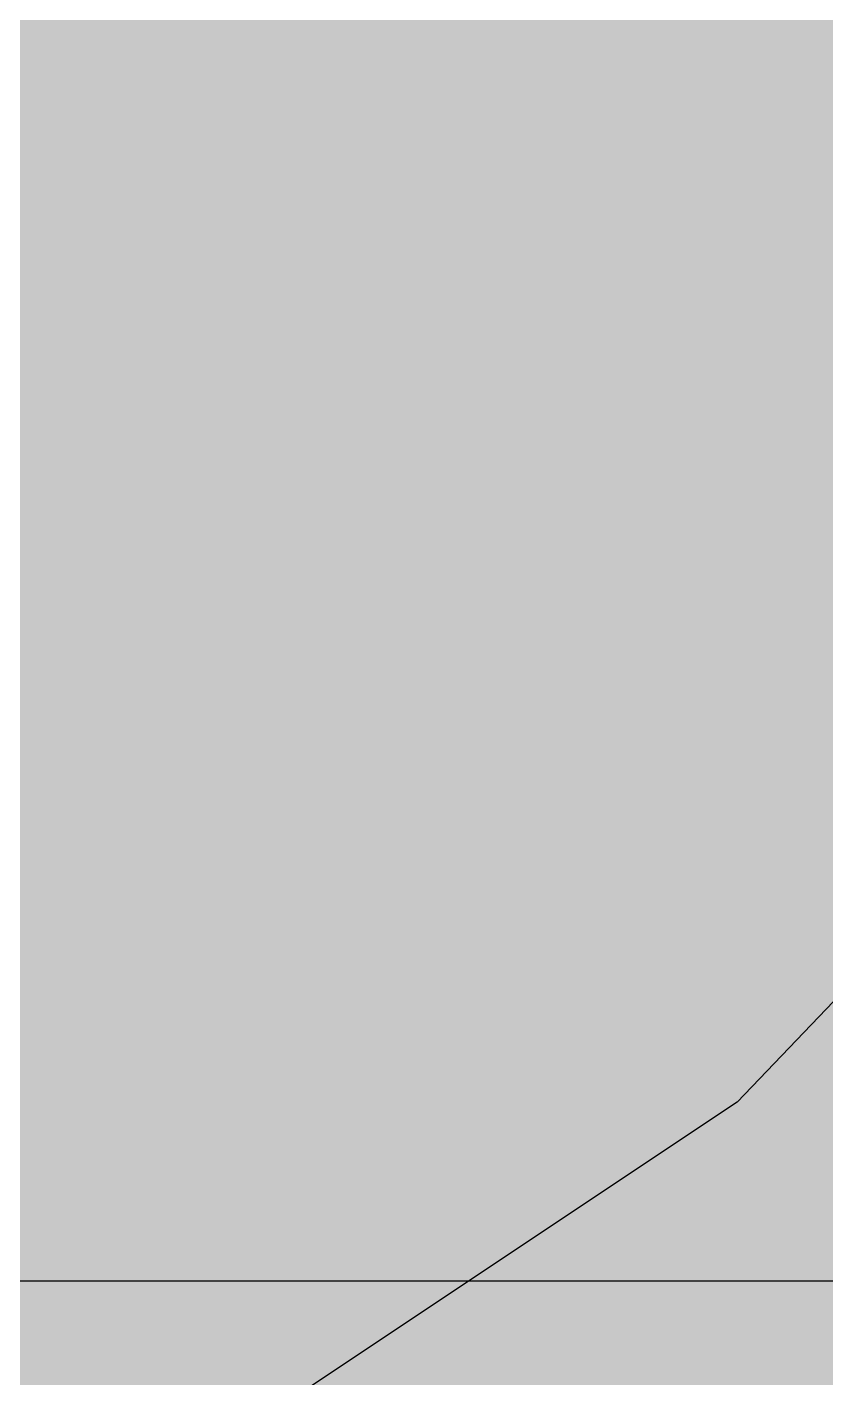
# Model space of a CAD drawing. Header units: millimetres. Extents: x -1499 to 6658, y -12483 to -6008.
# Drawn here: x 1778.564 to 1780.356, y -10983.576 to -10980.545 of the extents above; entities that cross this region are included whole.
import ezdxf

# ---------------------------------------------------------------- set-up
doc = ezdxf.new("R2010")
doc.units = ezdxf.units.MM
doc.layers.add('CS-CONC-MAJR', color=4, linetype='Continuous')
doc.layers.add('종단지반선', color=3, linetype='Continuous')

msp = doc.modelspace()

# ---------------------------------------------------------------- hatches: boundary and pattern name
at = {"linetype": 'Continuous'}
h = msp.add_hatch(color=254, dxfattribs=at)
h.dxf.hatch_style = 1
h.paths.add_polyline_path([(1771.1572, -11024.6033), (1771.1572, -11010.2959), (1775.1089, -10973.5619), (1775.2358, -10971.9298), (1775.3687, -10971.6398), (1778.2752, -10980.3593), (1788.1572, -10980.3593), (1788.1572, -11025.2033), (1771.0572, -11025.2033), (1771.0572, -11024.6033)])

# ---------------------------------------------------------------- linework, layer by layer
at = {"layer": 'CS-CONC-MAJR'}
msp.add_line((1788.1572, -10983.3593), (1778.1572, -10983.3593), dxfattribs=at)
at = {"layer": '종단지반선', "flags": 128}
msp.add_lwpolyline([(1816.1572, -10827.9656), (1798.1572, -10928.5496), (1797.1572, -10931.5076), (1796.1572, -10934.2436), (1795.1572, -10937.4116), (1794.1572, -10941.4856), (1793.1572, -10944.7916), (1792.1572, -10948.8236), (1791.1572, -10952.1056), (1790.1572, -10955.3336), (1789.1572, -10956.9896), (1788.1572, -10961.1176), (1787.1572, -10964.6036), (1786.1572, -10968.1196), (1785.1572, -10970.8316), (1784.1572, -10973.7476), (1783.1572, -10976.2976), (1782.1572, -10978.9376), (1781.1572, -10981.9076), (1780.1572, -10982.9576), (1779.1572, -10983.6236), (1778.1572, -10984.3016), (1776.1572, -10984.9076), (1756.1572, -10992.3896)], dxfattribs=at)

doc.saveas('drawing.dxf')
